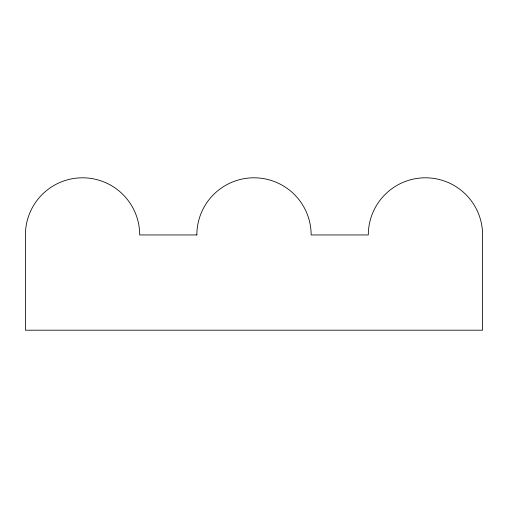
<?xml version="1.0" encoding="UTF-8"?>
<svg xmlns="http://www.w3.org/2000/svg" width="508" height="508" viewBox="0 0 508 508"><rect width="100%" height="100%" fill="white"/><g stroke="black" fill="none" stroke-linecap="round" stroke-linejoin="round"><path stroke-width="0.76" d="M196.85 234.95L139.7 234.95A57.15 57.15 0 0 0 82.55 177.8A57.15 57.15 0 0 0 25.4 234.95L25.4 330.2L482.6 330.2L482.6 234.95A57.15 57.15 0 0 0 425.45 177.8A57.15 57.15 0 0 0 368.3 234.95L311.15 234.95A57.15 57.15 0 0 0 254 177.8A57.15 57.15 0 0 0 196.85 234.95"/></g></svg>
